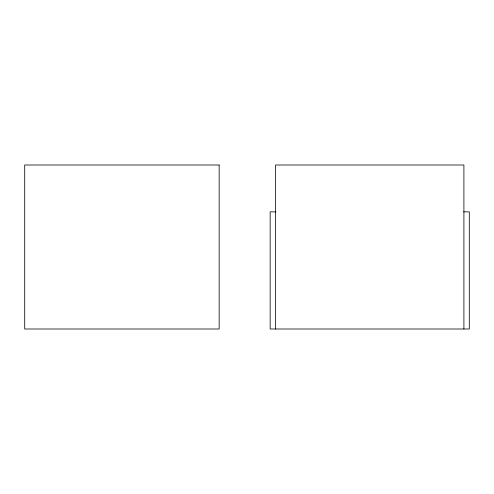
<?xml version="1.0" encoding="UTF-8"?>
<svg xmlns="http://www.w3.org/2000/svg" width="494" height="494" viewBox="0 0 494 494"><rect width="100%" height="100%" fill="white"/><g stroke="black" fill="none" stroke-linecap="round" stroke-linejoin="round"><path stroke-width="0.74" d="M275.893 211.858L270.156 211.858L270.156 328.998L469.3 328.998L469.3 211.858L463.57 211.858M463.909 328.998L463.909 165.002L275.547 165.002L275.547 328.998M219.157 165.002L24.7 165.002L24.7 328.998L219.157 328.998L219.157 165.002"/></g></svg>
